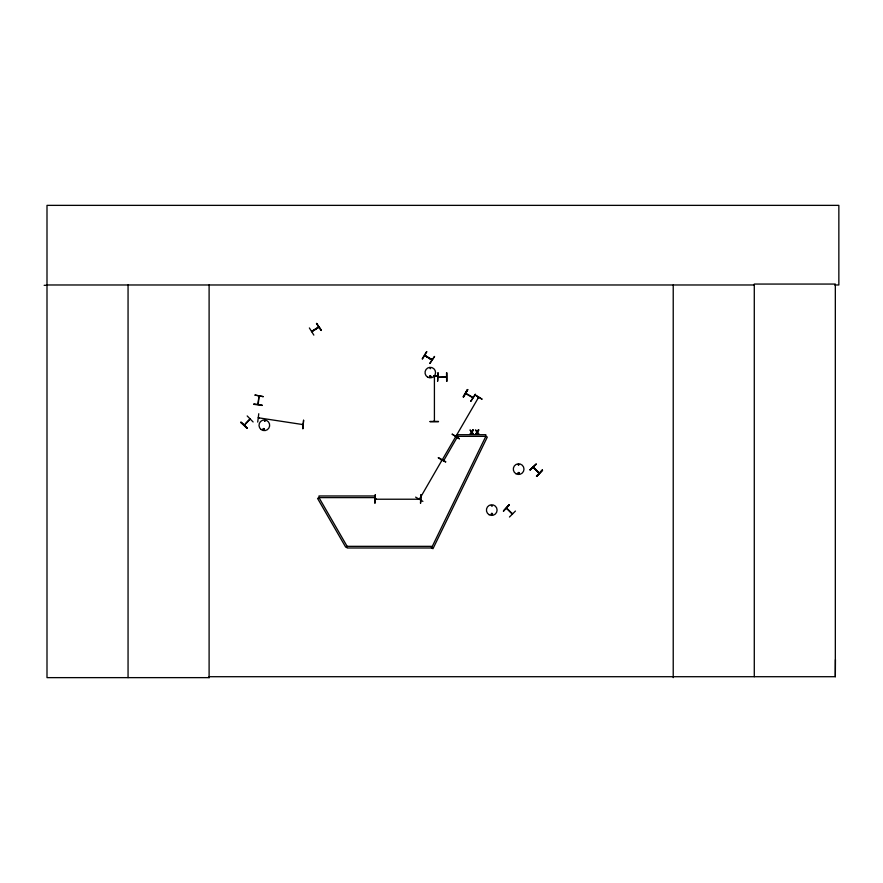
<?xml version="1.0" encoding="UTF-8"?>
<svg xmlns="http://www.w3.org/2000/svg" width="883" height="883" viewBox="0 0 883 883"><rect width="100%" height="100%" fill="white"/><g stroke="black" fill="none" stroke-linecap="round" stroke-linejoin="round"><path stroke-width="1.32" d="M434.414 421.301L434.414 376.125M834.722 284.977L838.85 284.977L838.85 205.364L46.998 205.364L46.998 677.636L209.227 677.636L209.116 676.709L835.329 676.709L835.45 659.634M262.946 429.293C264.768 426.588 264.492 431.555 263.057 429.469M263.2 429.105C264.436 431.036 264.271 427.538 263.3 428.995M264.503 421.014L265.397 420.783L264.569 421.114M465.54 393.542L472.736 397.681M424.679 355.573L427.173 357.052M432.063 359.668L424.756 355.617L431.721 359.9M478.343 397.074L478.299 397.924M512.471 513.807L506.533 507.979M539.116 473.255L533.2 467.228M533.453 466.997L539.105 473.1M434.116 376.213L434.491 376.975L434.116 376.125M434.447 420.54L434.116 421.301M429.48 376.533C432.438 374.138 429.359 379.591 429.911 375.882M429.723 376.533C431.235 374.8 430.562 378.244 429.811 376.666M492.272 514.038C490.672 515.871 491.809 511.908 492.195 514.281M492.582 514.038C490.462 516.5 491.323 511.599 492.493 513.84M518.178 464.745C519.491 463.222 518.696 466.489 518.277 464.535M518.067 473.067C520.131 471.39 518.001 475.197 518.387 472.637M262.207 405.142L253.863 403.895M255.044 395.076L263.344 396.655L255.032 395.109M257.836 404.348L259.017 396.081L258.255 404.315M258.763 413.73L257.715 422.096M259.238 417.902L258.41 417.714L259.205 418.2M302.924 424.646L302.052 424.458M512.537 513.906L512.019 513.343M419.866 498.652L419.458 499.27M441.301 460.617L441.754 459.988M477.924 397.814L478.597 397.218M478.553 397.394L442.228 459.888L443.652 460.716L457.714 436.345L456.29 435.529M430.727 376.787L430.65 376.18M492.162 505.937L491.323 505.595L492.173 505.816M415.617 497.107L422.891 501.389M419.502 498.442L419.16 499.127M420.507 498.928L419.458 499.193L419.833 498.531M441.666 460.827L442.008 460.142M455.805 436.136L456.224 435.396M456.058 436.279L456.18 435.474M445.772 461.743L438.421 457.604M463.509 397.03L467.725 389.712M463.134 396.809L467.35 389.502M467.626 389.657L463.398 396.964L467.67 389.69M470.827 401.257L475.44 394.171L470.816 401.246M419.458 499.193L441.964 460.22M311.556 331.39L318.686 326.865M422.184 358.818L426.566 351.611M422.482 358.995L426.831 351.765M429.866 363.443L434.568 356.423L429.811 363.41M429.546 358.498L431.886 360.065M258.311 417.78L302.902 424.58M519.182 473.608C518.829 469.899 517.162 475.893 519.37 472.88M375.418 498.928L376.213 499.281M419.657 498.939L420.429 499.226L419.535 499.138M247.185 427.968L240.849 422.372L247.141 428.012M249.944 418.961L244.337 425.12L250.22 419.105M245.573 423.752L248.973 420.308M253.112 421.964L247.185 415.948M530.032 469.822L536.268 464.116L530.01 469.789M530.253 470.043L536.18 464.039M542.317 470.087L536.676 476.379L542.272 470.043M536.423 476.136L542.361 470.131M536.654 476.356L542.581 470.352M509.083 504.778L503.465 511.08L509.061 504.756M503.42 511.047L509.303 504.999M506.809 508.785L506.687 508.067M509.469 517.019L515.44 511.047M533.233 467.383L539.193 473.178M506.445 508.266L512.14 514.061M430.529 368.608L430.297 367.747L430.187 368.619M309.37 327.946L313.84 335.11M321.412 330.308L316.5 323.432L321.379 330.33M311.909 331.611L318.951 327.207M318.94 327.185L311.71 331.633M424.911 355.363L431.986 359.624M446.345 377.306L438.255 377.262M433.663 375.661L438.487 376.092L433.663 376.07M430.043 421.445L438.487 421.401M430.043 421.765L438.487 421.743M375.297 494.855L374.922 503.299L375.187 494.855M376.18 499.215L375.418 499.226L420.429 499.226L419.745 499.27M44.15 285.308L46.998 285.297M46.998 284.977L754.281 284.977M438.078 372.858L437.615 381.29L437.957 372.858M446.522 372.858L446.632 381.29M446.345 376.842L438.1 377.262M253.796 404.326L262.163 405.452M465.86 393.288L472.924 397.416M475.021 394.69L482.14 399.237L474.833 395.01M438.266 457.88L445.606 462.052M533.211 467.339L539.138 473.089M241.092 422.129L247.097 428.056M240.871 422.35L246.876 428.277M316.522 323.421L321.114 330.496M835.329 676.709L835.329 284.061L754.281 284.061L754.281 676.709M673.221 284.977L673.221 677.636M446.953 372.858L446.953 381.29M209.105 284.977L209.105 677.636M128.057 284.977L128.057 677.636M303.586 420.264L302.891 428.685L303.586 420.264M485.827 436.345L431.511 547.979L347.118 547.979L347.118 546.334L318.984 497.615L318.984 495.97L375.253 495.97L375.253 497.615L318.984 497.615L317.571 498.431L345.695 547.162L347.118 546.334L431.511 546.334L431.511 547.979L432.979 548.696L487.306 437.063L485.827 436.345L457.692 436.345L457.692 434.712L485.827 434.712L485.827 436.345M452.217 434.193L459.337 438.741L452.217 434.193M472.858 429.933L471.776 431.688L470.032 429.933L471.401 432.162L469.988 434.392L471.732 432.604L473.498 434.392L472.107 432.129L473.498 429.933L472.858 429.933M478.332 429.933L477.25 431.688L475.507 429.933L476.886 432.162L475.462 434.392L477.206 432.604L478.972 434.392L477.582 432.129L478.972 429.933L478.332 429.933M420.948 494.855L420.54 503.299L420.915 494.855M515.97 473.752A5.342 5.342 0 0 0 523.983 469.127A5.342 5.342 0 0 0 515.97 464.502A5.342 5.342 0 0 0 515.97 473.752M489.094 514.712A5.342 5.342 0 0 0 497.096 510.087A5.342 5.342 0 0 0 489.094 505.462A5.342 5.342 0 0 0 489.094 514.712M427.659 377.151A5.265 5.265 0 0 0 435.562 372.593A5.265 5.265 0 0 0 427.659 368.034A5.265 5.265 0 0 0 427.659 377.151M261.026 429.48A5.342 5.342 0 0 0 269.613 426.059A5.342 5.342 0 0 0 262.361 420.33A5.342 5.342 0 0 0 261.026 429.48"/></g></svg>
